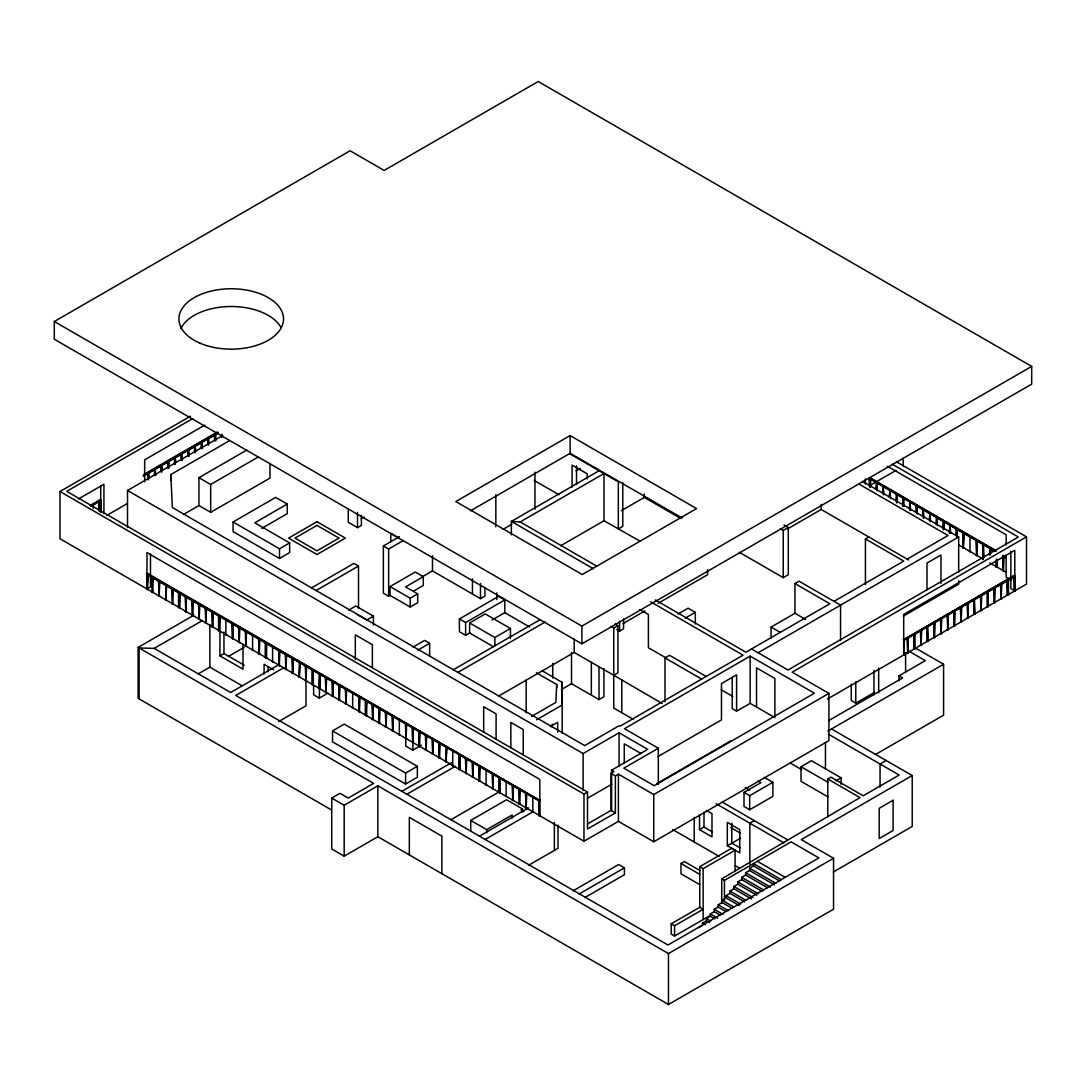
<?xml version="1.0" encoding="UTF-8"?>
<svg xmlns="http://www.w3.org/2000/svg" width="1086" height="1086" viewBox="0 0 1086 1086"><rect width="100%" height="100%" fill="white"/><g stroke="black" fill="none" stroke-linecap="round" stroke-linejoin="round"><path stroke-width="1.5" d="M541.751 670.537L562.195 682.347L562.195 704.99L536.579 719.774M536.362 672.75L556.711 684.506L555.828 702.438L531.502 716.475M721.742 903.471L721.742 878.832L860.017 797.626L827.79 779.029L827.79 816.794M54.3 321.51L350.059 150.764L384.145 170.448L538.222 81.504L1031.7 366.403L1031.7 384.132L581.879 643.835L54.3 339.239L54.3 321.51L581.879 626.106L1031.7 366.403M827.383 699.045L1026.514 584.078L1026.514 536.864L792.156 672.166L828.93 693.397L828.93 740.611L653.745 841.759L618.409 821.355L583.969 841.243L59.988 538.724L59.988 491.51L190.417 416.209M192.779 418.572L66.721 491.334L587.499 792.006L587.499 829.025L615.368 812.925L615.368 775.906L610.997 773.381L610.997 810.4L587.512 823.948M204.833 425.088L144.655 459.84L144.655 481.75M78.355 499.031L103.93 484.261L103.93 513.787M90.369 505.316L100.319 499.574L101.12 500.035L91.17 506.388M143.976 474.365L217.363 431.997M90.369 505.927L100.374 500.225M145.443 474.134L217.363 432.608M91.17 505.777L101.12 500.035M143.311 475.668L218.164 432.459M143.311 476.292L218.164 433.07M127.51 527.592L127.51 490.492L222.806 435.486M170.841 479.931L170.828 474.555L229.417 440.74M106.835 515.388L127.198 503.632M183.48 514.465L198.942 505.547L198.942 477.677L246.658 450.12M198.942 477.677L210.684 484.451L258.4 456.907M198.942 505.547L210.684 512.32L269.98 478.084L269.98 463.328M287.233 504.053L254.776 522.8L289.65 542.932L289.65 552.57L279.496 558.435L233.069 531.624L233.069 521.999L275.681 497.388L287.233 504.053L287.233 513.692L261.835 528.353M147.302 589.522L147.968 574.345L147.302 589.522L146.569 573.775L147.37 573.299L540.217 800.735M538.751 799.88L147.37 573.924L146.569 574.385L539.484 801.156M152.488 577.725L153.153 577.331L152.488 592.508L151.823 577.331L152.488 576.951L152.488 592.508M159.153 581.567L159.832 581.186L159.153 596.363L158.488 581.186L159.153 580.806L159.153 596.363M146.637 589.141L150.492 586.915L150.492 553.86M151.823 592.128L153.153 592.128M165.832 584.662L165.832 600.219L166.497 586.684M166.497 585.042L165.832 600.219M158.488 595.983L159.832 595.983M172.498 589.277L173.176 588.897L172.498 604.074L171.832 588.897L172.498 588.503L172.498 604.074M165.167 599.839L166.497 599.839M171.832 603.68L173.176 603.68M185.842 596.988L186.52 596.594L185.842 611.771L185.177 596.594L185.842 596.214L185.842 611.771M233.069 521.999L279.496 548.797L289.65 542.932M178.511 592.739L178.511 607.536L179.842 607.536L179.842 592.739L179.176 607.929L179.842 607.536M192.521 600.83L193.186 600.449L192.521 615.626L191.855 600.449L192.521 600.069L192.521 615.626M185.177 611.391L186.52 611.391M199.186 604.685L199.865 604.305L199.186 619.482L198.521 604.305L199.186 603.911L199.186 619.482M191.855 615.246L193.186 615.246M331.135 809.749L138.126 698.312L138.126 647.392L193.661 615.328M205.865 608.54L206.53 608.16L205.865 623.337L205.2 608.16L205.865 607.766L205.865 623.337M361.217 518.741L364.041 517.112M198.521 619.101L199.865 619.101M348.267 508.805L348.267 522.285L357.484 527.62L361.394 525.366L361.394 515.253M212.544 612.395L213.209 612.002L212.544 627.179L211.865 612.002L212.544 611.622L212.544 627.179M139.103 698.868L139.103 647.962L154.212 648.383L202.539 620.473M205.2 622.943L206.53 622.943M211.865 626.798L213.209 626.798M225.888 619.332L225.888 634.889M218.544 630.654L219.874 630.654L219.874 615.857L219.209 631.034L218.544 630.654L218.544 615.857M232.553 623.948L233.219 623.568L232.553 638.744L231.888 623.568L232.553 623.174L232.553 638.744M225.209 634.509L226.553 634.509M570.109 435.581L455.821 501.569L582.245 574.562L696.547 508.574L570.109 435.581L570.109 453.31L682.008 517.913M239.232 627.803L239.897 627.409L239.232 642.6L238.553 627.409L239.232 627.029L239.232 642.6M413.739 591.015L423.282 585.503L423.282 576.666L405.567 586.888L417.676 593.879L417.676 602.716L410.196 607.033L390.05 595.399L388.625 596.228L383.358 593.187L383.358 545.973L399.431 536.688M311.519 587.865L353.927 563.39L358.516 566.05L358.516 608.201M231.888 638.351L233.219 638.351M316.121 590.526L358.516 566.05M383.358 545.973L388.625 549.014L403.245 540.57M245.898 631.658L246.563 631.265L245.898 646.441L245.232 631.265L245.898 630.885L245.898 646.441M238.553 642.206L239.897 642.206M252.576 634.74L252.576 650.297M470.469 510.841L570.109 453.31M219.942 631.088L219.942 655.849L223.96 653.528L244.146 665.175M245.232 646.061L246.563 646.061M198.154 673.931L209.869 667.157L242.097 685.768M228.291 656.528L244.106 647.392M259.242 639.355L259.907 638.975L259.242 654.152L258.577 638.975L259.242 638.582L259.242 654.152M251.911 649.917L253.242 649.917M258.577 653.772L259.907 653.772M576.042 470.876L580.358 468.378M272.586 646.292L272.586 661.849M265.255 642.831L265.255 657.614L266.586 657.614L266.586 642.831L265.921 658.007L266.586 657.614M348.525 610.196L355.787 606.002L373.408 616.169L373.408 625.007M390.05 595.399L390.05 586.576L415.232 572.023L423.282 576.666M279.265 650.921L279.93 650.528L279.265 665.704L278.6 650.528L279.265 650.147L279.265 665.704M599.146 470.727L511.37 521.402L511.37 534.896M271.921 661.469L273.251 661.469M285.93 654.763L286.595 654.383L285.93 669.56L285.265 654.383L285.93 654.003L285.93 669.56M503.089 529.344L511.777 524.321M422.427 576.72L432.472 570.91L480.501 598.63L484.953 596.065L484.953 587.621M593.485 568.82L511.37 521.402L520.194 521.932L604.02 473.537L604.02 520.751L560.661 545.783M278.98 664.605L230.639 692.515L154.212 648.383M278.6 665.324L279.93 665.324M292.609 658.618L293.274 658.238L292.609 673.415L291.944 658.238L292.609 657.845L292.609 673.415M283.975 667.605L235.73 695.461L667.999 945.024L818.898 857.913L791.124 841.867L724.43 880.379L721.742 878.832M373.408 616.169L366.783 619.997L357.403 614.581M285.265 669.18L286.595 669.18M299.274 661.7L299.274 677.27L299.953 663.736M390.05 586.576L410.196 598.196L417.676 593.879M299.953 662.08L299.274 677.27M291.944 673.021L293.274 673.021M305.953 666.329L306.619 665.935L305.953 681.112L305.288 665.935L305.953 665.555L306.021 705.791L278.654 721.579M298.609 676.877L299.953 676.877M305.288 680.732L306.619 680.732M319.298 673.252L318.632 688.443L319.963 688.443L319.963 673.646L319.311 698.108L327.945 693.126M311.954 669.79L311.954 684.587L313.297 684.587L313.297 669.79L312.619 684.967L313.297 684.587M325.963 677.881L326.642 677.501L325.963 692.678L325.298 677.501L325.963 677.107L325.963 692.678M621.328 510.691L644.297 497.429L680.922 518.579M318.632 688.443L319.963 688.443M332.642 681.736L333.307 681.343L332.642 696.52L331.977 681.343L332.642 680.963L332.642 696.52M325.298 692.284L326.642 692.284M339.321 685.592L339.986 685.198L339.321 700.375L338.642 685.198L339.321 684.818L339.321 700.375M493.451 646.74L469.6 632.975L465.623 635.283L459.405 631.699L459.405 618.952L498.583 596.336L504.8 599.92L504.8 612.667L529.534 626.948M412.924 647.147L424.612 640.401L429.649 643.306L429.649 656.053M331.977 696.14L333.307 696.14M345.986 689.434L346.651 689.053L345.986 704.23L345.321 689.053L345.986 688.673L345.986 704.23M417.961 650.052L429.649 643.306M459.405 618.952L465.623 622.549L504.8 599.92M469.6 632.975L469.6 622.943L485.211 613.929L510.447 628.509L510.447 638.554M338.642 699.995L339.986 699.995M352.665 692.515L352.665 708.086M345.321 703.85L346.651 703.85M492.202 619.93L504.8 612.667M359.33 697.144L359.995 696.75L359.33 711.941L358.665 696.75L359.33 696.37L359.33 711.941M351.986 707.692L353.33 707.692M358.665 711.547L359.995 711.547M372.674 704.841L373.34 704.461L372.674 719.638L372.009 704.461L372.674 704.081L372.674 719.638M332.533 730.905L344.276 724.118L417.35 766.309L417.35 777.264L405.607 784.051L332.533 741.86L332.533 730.905L405.607 773.083L417.35 766.309M469.6 622.943L494.849 637.509L510.447 628.509M365.33 700.606L365.33 715.402L366.674 715.402L366.674 700.606L366.009 715.783L366.674 715.402M379.353 708.696L380.019 708.316L379.353 723.493L378.675 708.316L379.353 707.923L379.353 723.493M453.351 669.75L540.014 619.712M372.009 719.258L373.34 719.258M386.019 712.552L386.684 712.172L386.019 727.348L385.354 712.172L386.019 711.778L386.019 727.348M457.898 672.383L545.131 622.02M378.675 723.113L380.019 723.113M392.698 716.407L393.363 716.013L392.698 731.19L392.032 716.013L392.698 715.633L392.698 731.19M385.354 726.955L386.684 726.955M399.363 719.489L399.363 735.046M392.032 730.81L393.363 730.81M406.042 724.104L406.707 723.724L406.042 738.901L405.377 723.724L406.042 723.344L406.042 738.901M398.698 734.665L400.028 734.665M405.377 738.521L406.707 738.521M419.386 731.815L420.051 731.421L419.386 746.611L418.721 731.421L419.386 731.041L419.386 746.611M993.812 550.86L869.167 478.288L869.967 477.813L996.079 550.629M869.167 478.899L869.234 485.428M426.051 735.67L426.717 735.276L426.051 750.453L425.386 735.276L426.051 734.896L426.051 750.453M610.807 626.35L613.739 628.047L617.92 625.631L617.92 672.845L613.739 675.261L574.209 652.442L498.61 696.085M780.318 528.746L783.237 530.43L788.3 527.511L788.3 574.725L783.237 577.643L739.417 552.353M623.106 623.513L644.948 610.902M658.062 603.327L707.583 574.738L707.583 569.688M787.635 528.855L821.192 509.483L908.67 559.996M870.035 485.401L896.004 470.414M418.721 746.218L420.051 746.218M405.77 737.801L405.77 746.068L412.789 750.127L421.395 745.159M877.244 490.926L876.565 482.32L875.9 489.284M616.699 629.418L619.617 631.115L623.568 628.835L623.568 618.871M432.73 739.512L433.395 739.132L432.73 754.308L432.065 739.132L432.73 738.752L432.73 754.308M833.342 871.99L912.213 826.446L912.213 775.54L801.224 839.627L833.546 858.279L833.546 909.199L668.474 1004.496L377.847 836.722L344.181 856.148L331.746 848.967L331.746 798.061L339.986 793.296L348.226 798.047L373.638 783.373L138.126 647.392M425.386 750.073L426.717 750.073M883.909 494.782L883.244 486.175L882.579 493.139M439.396 743.367L440.074 742.987L439.396 758.164L438.73 742.987L439.396 742.593L439.396 758.164M432.065 753.928L433.395 753.928M890.588 498.637L889.923 490.03L889.244 496.994M331.746 798.061L344.181 805.242L377.847 785.802L668.474 953.589L833.546 858.279M446.075 746.449L446.075 762.019L446.74 748.485M446.74 746.842L446.075 762.019M678.098 613.97L688.117 608.187L695.325 612.341L695.325 623.975M438.73 757.784L440.074 757.784M452.74 750.304L452.74 765.861M897.253 502.492L896.588 493.886L895.923 500.85M561.394 689.529L571.507 683.691L599.01 699.574L603.911 696.737L603.911 668.772M685.307 618.124L695.325 612.341M445.409 761.625L446.74 761.625M401.834 791.355L451.532 762.657M452.075 765.481L453.419 765.481M910.597 510.189L909.932 501.583L909.267 508.547M466.084 758.775L466.763 758.395L466.084 773.571L465.419 758.395L466.084 758.014L466.084 773.571M406.856 794.26L455.102 766.404M458.754 754.539L458.754 769.336L460.084 769.336L460.084 754.539L459.419 769.716L460.084 769.336M472.763 762.63L473.428 762.25L472.763 777.427L472.098 762.25L472.763 761.856L472.763 777.427M865.433 584.485L865.433 538.955L868.841 536.986M465.419 773.191L466.763 773.191M664.999 701.746L664.999 657.912L669.519 655.306L706.172 676.469M771.074 638.229L771.074 627.084L794.966 613.291L794.966 583.576L799.065 581.214L840.564 605.16L840.564 640.577M923.942 517.9L923.276 509.293L922.611 516.257M479.442 766.485L480.107 766.092L479.442 781.282L478.763 766.092L479.442 765.711L479.442 781.282M550.371 726.507L557.675 722.285L557.675 732.168M472.098 777.033L473.428 777.033M930.621 521.742L929.955 513.149L929.29 520.099M486.107 769.567L486.107 785.124M478.763 780.888L480.107 780.888M937.286 525.597L936.621 516.99L935.956 523.954M492.786 774.182L493.451 773.802L492.786 788.979L492.107 773.802L492.786 773.422L492.786 788.979M485.442 784.744L486.772 784.744M943.3 520.846L942.634 527.81M492.107 788.599L493.451 788.599M950.63 533.307L949.965 524.701L949.3 533.307M506.13 781.119L506.13 796.69M450.717 819.849L498.963 791.993M498.786 777.657L498.786 792.454L500.117 792.454L500.117 777.657L499.451 792.834L500.117 792.454M512.796 785.748L513.461 785.354L512.796 800.531L512.13 785.354L512.796 784.974L512.796 800.531M833.967 601.359L903.756 561.082L865.433 538.955M907.149 559.114L948.037 535.507L859.094 484.166M505.452 796.296L506.795 796.296M658.333 748.254L623.826 768.169L654.206 785.707L814.405 693.221L750.154 656.134L624.464 728.692L658.333 748.254L658.333 784.404M963.974 532.792L963.309 547.968L963.974 532.792L962.644 532.792L963.309 547.968M519.475 789.603L520.14 789.21L519.475 804.387L518.796 789.21L519.475 788.83L519.475 804.387M127.51 490.492L583.128 753.548L619.074 732.792L647.731 749.34L611.594 770.205L611.594 810.672M758.096 652.767L958.68 536.959L958.68 572.376M470.727 831.238L470.727 820.432L506.565 799.73L522.542 808.961L522.542 812.043M512.13 800.151L513.461 800.151M969.988 536.253L969.988 551.824M526.14 793.445L526.805 793.065L526.14 808.242L525.475 793.065L526.14 792.685L526.14 808.242M962.644 547.588L963.974 547.588M518.796 804.007L520.14 804.007M532.819 796.527L532.819 812.097M976.653 540.882L977.319 540.502L976.653 555.679L975.988 540.502L976.653 540.109L976.653 555.679M470.727 820.432L486.704 829.65L512.144 814.962L512.144 818.043M522.542 808.961L520.927 809.885L523.791 811.541M525.475 807.862L526.805 807.862M969.323 551.43L970.653 551.43M983.997 557.498L983.332 543.964L982.667 559.141M540.217 800.11L538.819 800.776L538.819 815.559L540.149 815.559L538.819 815.559M539.416 801.197L540.149 800.776M479.469 836.179L528.515 807.862M975.988 555.285L977.319 555.285M532.154 811.704L533.484 811.704M989.998 547.819L989.332 554.77M485.143 839.451L532.737 811.975M610.997 773.381L614.038 771.617L611.594 770.205M59.988 491.51L583.969 794.029L587.499 792.006M615.368 775.906L618.409 774.142L653.745 794.545L828.93 693.397M657.763 756.684L721.471 719.896L721.471 683.583L736.593 674.854L736.593 711.167L732.222 708.642L732.222 677.284M736.593 711.167L750.154 703.334L774.875 717.615M587.445 798.264L611.88 784.16M903.267 616.169L958.68 584.173L958.68 580.806M996.011 560.267L996.011 566.851L997.342 566.851L997.342 560.267M996.011 566.851L997.342 566.851M1005.541 557.634L1002.609 555.937L1003.342 571.087L1004.021 555.91M904.76 639.111L1014.405 575.811L1015.206 576.272L904.041 640.373L903.308 639.953L1014.405 575.2L1015.206 575.661L1014.473 591.408L1013.808 576.232L1014.473 575.851L1014.473 591.408M907.041 637.876L908.385 637.876L907.706 653.053L907.041 637.876L907.706 638.256M920.385 630.165L921.729 630.165L921.05 645.342L920.385 630.165L921.05 630.559M933.729 622.468L935.073 622.468L934.394 637.645L933.729 622.468L934.394 622.848M940.408 618.613L941.738 618.613L941.073 633.79L940.408 618.613L941.073 618.993M947.073 614.757L948.417 614.757L947.752 629.934L947.073 614.757L947.752 615.138M953.752 610.902L955.083 610.902L954.418 626.079L953.752 610.902L954.418 611.296M967.097 603.205L968.427 603.205L967.762 618.382L967.097 603.205L967.762 603.585M980.441 595.495L981.771 595.495L981.106 610.671L980.441 595.495L981.106 595.888M993.785 587.798L995.115 587.798L994.45 602.974L993.785 587.798L994.45 588.178M1000.464 583.942L1001.794 583.942L1001.129 599.119L1000.464 583.942L1001.129 584.322M904.041 639.613L904.041 655.17L904.109 639.803L1015.206 575.661M656.881 783.535L731.068 740.706M528.407 865.379L558.014 848.288L558.014 825.197M907.041 652.659L908.385 652.659M915.05 648.817L914.385 649.197L913.72 634.02L913.72 648.817L915.05 648.817L915.05 634.02M920.385 644.962L921.729 644.962M927.064 627.952L927.064 641.107L928.394 641.107L927.729 625.93M933.729 637.251L935.073 637.251M940.408 633.409L941.738 633.409M947.073 629.554L948.417 629.554M953.752 625.699L955.083 625.699M967.097 617.988L968.427 617.988M975.106 614.147L974.441 614.527L973.762 599.35L973.762 614.147L975.106 614.147L974.441 598.97M980.441 610.291L981.771 610.291M987.785 592.033L987.12 591.639L987.12 606.436L988.45 606.436L987.785 591.259L987.785 606.816L988.45 606.436M993.785 602.581L995.115 602.581M1000.464 598.739L1001.794 598.739M1007.129 594.884L1007.794 595.264L1007.129 580.087L1007.129 594.884L1008.46 594.884L1008.46 580.087M927.064 641.107L928.394 641.107M961.096 622.237L960.418 607.047L961.096 622.237L961.762 607.047M899.004 680.759L899.004 675.831L925.326 660.641L908.425 650.881M851.275 684.139L851.275 700.551L855.782 703.158L874.597 692.298M828.591 720.67L902.629 677.922L899.004 675.831M827.885 731.068L943.585 664.265L943.585 715.185L875.194 754.675M573.136 890.792L618.653 864.51L624.423 867.85L624.423 874.719L584.784 897.606M764.259 777.304L772.893 782.287L772.893 796.35L749.679 809.749L744.005 806.477L744.005 792.413L761.001 782.612L758.137 780.956M578.919 894.117L624.423 867.85M744.005 792.413L749.679 795.685L772.893 782.287M827.871 796.825L801.006 781.323L801.006 766.73L811.446 760.702L841.148 777.847L841.148 784.336M699.52 814.69L699.52 829.65L704 827.07L712.307 831.876M754.308 820.622L749.842 823.202L749.842 864.252M699.615 884.561L680.976 873.809L680.976 863.519L684.384 861.551L700.158 870.66M827.79 779.029L830.98 777.169L863.221 795.78L899.167 775.024L828.333 734.122M835.921 780.861L841.148 777.847M727.308 845.695L739.77 852.89L739.77 829.609L727.308 822.414L727.308 845.695L731.774 843.116L740.082 847.908M730.729 843.849L740.611 838.134M710.407 915.362L674.596 936.037L671.202 934.069L671.202 923.792L699.751 907.312L699.751 866.682L731.692 848.247L735.086 850.202L735.086 871.556M886.122 760.471L880.054 763.987L880.054 786.983M699.751 866.682L703.144 868.637L735.086 850.202M774.413 884.832L749.571 870.483L749.571 868.176L753.494 865.909L779.802 881.099M767.571 887.724L745.648 875.058L745.648 872.75L749.571 870.483M762.182 891.457L741.724 879.646L741.724 877.325L745.648 875.058M756.806 895.19L737.801 884.221L737.801 881.9L741.724 879.646M751.417 898.923L733.878 888.796L733.878 886.488L737.801 884.221M744.575 901.814L729.955 893.371L729.955 891.063L733.878 888.796M739.186 905.548L726.032 897.946L726.032 895.638L729.955 893.371M671.202 923.792L674.596 925.747L703.144 909.267L699.751 907.312M732.344 908.425L722.109 902.52L722.109 900.213L726.032 897.946M725.489 911.317L718.185 907.095L718.185 904.787L722.109 902.52M720.099 915.05L714.262 911.683L714.262 909.362L718.185 907.095M714.724 918.783L710.339 916.258L710.339 913.937L714.262 911.683M698.569 927.675L702.493 925.408L702.493 923.1L706.416 920.833L706.416 918.525L710.339 916.258M640.319 541.317L604.02 520.751M896.439 461.767L1026.514 536.864M892.312 464.251L1018.369 537.027L787.988 670.021L751.512 648.966M887.343 466.193L1006.138 534.774L1006.138 544.955M996.079 551.254L869.967 477.813M869.167 478.288L995.278 551.091M1002.609 555.326L1005.541 557.023M862.379 481.356L958.68 536.959M959.019 545.104L982.477 558.652M989.808 562.887L1005.948 572.2M1011.568 580.304L1006.138 577.168L1006.138 555.122M1015.138 591.028L1010.862 588.558L1010.862 551.389M784.011 525.027L788.3 527.511M927.064 626.31L927.729 641.487M903.308 639.342L904.109 639.803M914.412 647.432L943.585 664.265M569.756 453.758L618.328 481.804L618.328 529.018L622.78 526.452L622.78 482.618M794.966 583.576L829.867 603.735L745.865 652.224L655.265 599.92M794.966 613.291L805.636 619.454M534.136 480.419L558.951 494.741M771.074 627.084L780.413 632.486M520.194 521.932L597.096 566.335M650.677 601.834L743.068 655.17L620.092 726.167L619.21 725.665L584.702 745.593L172.348 507.515L170.828 474.555M639.763 609.517L648.396 614.5L648.396 647.731L665.881 657.817M831.537 728.964L912.213 775.54M614.988 623.934L617.92 625.631M721.226 689.773L732.874 696.493M664.999 657.912L701.651 679.076M801.006 766.73L827.871 782.246M790.35 763.105L801.604 769.607M392.236 534.122L398.019 537.475M208.498 437.807L209.164 443.129M201.82 442.423L201.154 442.043L201.154 448.613M195.154 446.278L194.489 445.898L194.489 452.468M188.475 450.133L187.81 449.753L187.81 456.324M181.81 453.215L182.475 460.179M181.145 453.595L181.81 460.559M633.328 719.38L613.753 708.086L613.739 628.047M175.131 457.844L174.466 457.45L174.466 464.021M745.281 787.608L749.571 790.079M161.787 464.767L162.452 470.089M155.122 469.396L154.456 469.016L154.456 475.587M641.202 753.616L624.274 743.842L624.274 763.431M722.109 802.025L787.255 839.641M148.443 473.252L147.777 472.858L147.777 479.442M716.176 803.762L783.97 842.899M706.443 810.373L711.982 813.563L711.982 836.844L699.52 829.65M730.729 827.546L740.611 833.247M757.417 861.334L785.192 877.366M781.268 879.633L753.494 863.601L753.494 865.909M749.571 868.176L775.879 883.366M672.682 829.568L719.095 856.365M735.195 865.664L739.593 868.189M101.12 500.646L100.319 499.574M745.648 872.75L770.49 887.099M99.708 500.619L100.374 510.854M99.328 500.836L99.993 511.085M98.663 501.216L99.328 511.465M741.724 877.325L763.648 889.991M92.649 504.691L93.315 508.357M737.801 881.9L758.259 893.724M610.997 810.4L615.368 812.925M733.878 886.488L752.883 897.457M729.955 891.063L746.028 900.348M680.976 863.519L699.615 874.284M726.032 895.638L740.652 904.081M722.109 900.213L733.797 906.959M146.569 573.775L539.416 800.572L539.484 815.953M718.185 904.787L728.407 910.692M714.262 909.362L723.032 914.426M710.339 913.937L717.642 918.159M706.416 918.525L710.801 921.05M273.563 669.763L264.074 664.293L264.074 674.053M706.416 920.833L709.334 922.516M319.311 698.108L313.623 694.823L313.623 684.804M702.493 923.1L705.411 924.783M219.942 655.849L242.992 669.166L242.992 644.405M613.739 675.261L662.066 703.416M1014.799 590.838L1014.799 550.29L903.701 614.432L903.701 654.98M1003.342 556.29L1003.342 571.087M1001.129 583.549L1001.129 599.119M996.677 559.019L996.677 567.231M994.45 587.404L994.45 602.974M990.676 553.127L990.676 548.199L989.998 555.163M983.332 543.964L983.332 559.521M981.106 595.114L981.106 610.671M967.762 602.811L967.762 618.382M957.309 537.163L957.309 528.936L956.644 537.543M955.979 528.936L955.979 535.52M954.418 610.522L954.418 626.079M949.965 524.701L949.965 532.914M947.752 614.377L947.752 629.934M943.965 529.452L943.965 521.239L943.3 529.832M940.978 583.372L940.978 555L926.996 563.064L926.996 589.779M941.073 618.219L941.073 633.79M936.621 516.99L936.621 524.348M934.394 622.074L934.394 637.645M929.955 513.149L929.955 521.361M923.276 509.293L923.276 518.28M921.05 629.785L921.05 645.342M917.276 514.045L917.276 505.832L916.611 512.782M915.932 505.832L915.932 512.402M909.932 501.583L909.932 510.583M907.706 637.482L907.706 653.053M905.602 652.537L905.602 672.248M903.932 499.764L903.932 506.334M903.213 457.817L903.213 466.247M903.267 505.954L903.267 497.741L902.588 506.334M896.588 493.886L896.588 502.872M889.923 490.03L889.923 497.374M883.244 486.175L883.244 494.401M878.669 668.094L878.669 692.732M876.565 482.32L876.565 489.677M873.958 670.306L873.958 694.931M870.565 487.071L870.565 478.858L869.9 487.465M865.352 478.94L865.352 484.017M855.782 681.804L855.782 703.158M825.455 742.376L825.455 768.793M821.192 504.433L821.192 509.483M783.237 530.43L783.237 577.643M774.875 715.986L774.875 678.451L756.548 667.876L756.548 707.04M750.154 656.134L750.154 703.334M749.679 795.685L749.679 809.749M731.774 823.161L731.774 843.116M724.43 880.379L724.43 900.09M704 812.111L704 827.07M703.144 868.637L703.144 919.557M694.212 817.364L694.212 842.003M674.596 925.747L674.596 936.037M668.474 953.589L668.474 1004.496M653.745 794.545L653.745 841.759M644.297 494.062L644.297 497.429M621.789 679.877L621.789 712.715M619.617 621.151L619.617 631.115M619.074 732.792L619.074 766.512M618.409 774.142L618.409 821.355M599.01 666.668L599.01 699.574M591.341 662.284L591.341 695.135M587.227 478.912L587.227 473.835L572.091 465.093L572.091 487.098M583.969 794.029L583.969 841.243M583.128 753.548L583.128 790.635M581.879 626.106L581.879 643.835M576.53 465.908L576.53 484.519M574.209 638.948L574.209 652.442M571.507 652.482L571.507 683.691M562.195 682.347L562.195 733.254M556.711 684.506L556.711 687.791M554.362 822.469L554.362 850.392M552.733 663.329L552.733 678.112M552.272 724.118L552.272 727.403M539.823 815.749L539.823 779.395L146.977 552.584L146.977 588.951M534.964 472.152L534.964 509.239M526.194 680.012L526.194 712.864M523.248 754.974L523.248 729.561L510.841 722.394L510.841 747.806M496.831 592.847L496.831 599.608M496.085 739.294L496.085 713.882L483.677 706.715L483.677 732.127M495.84 494.741L495.84 526.778M494.849 637.509L494.849 645.885M486.704 829.65L486.704 832.745M480.501 583.426L480.501 598.63M472.451 578.811L472.451 593.988M465.623 622.549L465.623 635.283M441.866 873.673L441.866 836.125L409.341 817.351L409.341 854.899M432.472 555.733L432.472 570.91M412.789 750.127L413.372 727.579L412.707 742.756L412.042 727.579M410.196 598.196L410.196 607.033M405.607 773.083L405.607 784.051M390.784 533.294L390.784 541.765M388.625 549.014L388.625 596.228M377.847 785.802L377.847 836.722M372.376 667.618L372.376 644.69L355.326 634.835L355.326 659.406M357.484 512.443L357.484 527.62M344.181 805.242L344.181 856.148M279.496 548.797L279.496 558.435M268.106 666.845L268.106 671.732M223.96 632.066L223.96 653.528M221.843 434.156L221.843 437.441M215.843 434.332L215.843 440.916M215.164 440.522L214.499 434.332L214.499 440.916M210.684 484.451L210.684 512.32M209.869 624.464L209.869 667.157M208.498 445.151L207.833 438.187L207.833 444.771M202.498 448.613L201.82 441.663L201.82 448.233M195.819 450.826L195.154 445.504L195.154 452.862M189.154 456.324L188.475 449.36L188.475 455.944M181.145 455.238L181.145 460.179M175.796 462.378L175.131 457.07L175.131 464.414M169.131 461.306L169.131 467.876M168.466 468.27L167.801 461.306L167.801 467.876M161.787 472.111L161.122 465.161L161.122 471.731M155.787 475.587L155.122 468.623L155.122 475.193M149.108 477.799L148.443 472.478L148.443 479.822M101.052 500.619L101.052 512.117M100.713 485.686L100.713 511.927M98.663 502.859L98.663 509.443M180.873 328.542A52.291 30.191 0 0 1 230.463 306.51A52.291 30.191 0 0 1 281.138 327.687M316.99 521.714L288.577 538.113L316.99 554.512L345.389 538.113L316.99 521.714M316.99 525.393L294.958 538.113L316.99 550.833L339.008 538.113L316.99 525.393M893.113 800.26L879.185 808.31L879.185 838.541L893.113 830.491L893.113 800.26M200 343.176A52.291 30.191 0 0 0 283.161 322.461A52.291 30.191 0 0 0 210.508 291.238A52.291 30.191 0 0 0 200 343.176"/></g></svg>
